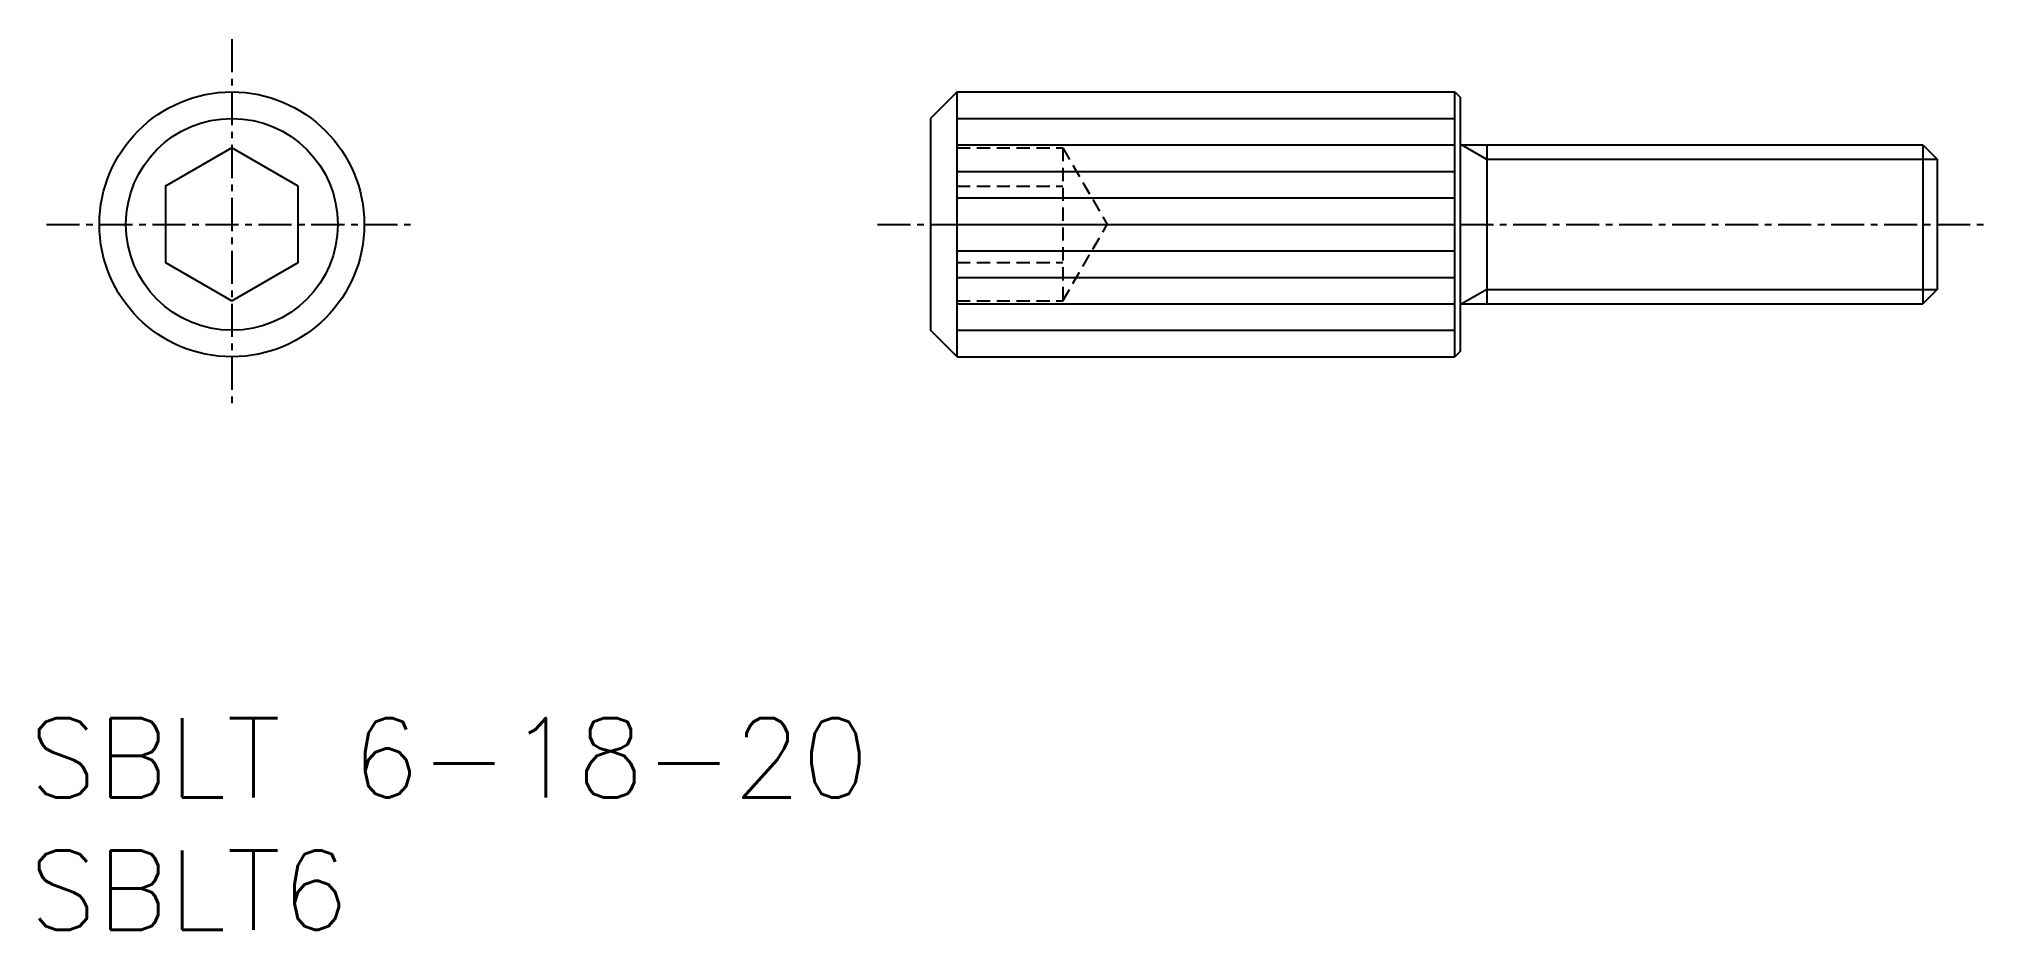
# Model space of a CAD drawing. Extents: x 5.5 to 79.1, y 17.6 to 51.3.
import ezdxf

# ---------------------------------------------------------------- set-up
doc = ezdxf.new("R2010")
doc.units = 0
doc.linetypes.add('CENTER', pattern=[2, 1.25, -0.25, 0.25, -0.25])
doc.linetypes.add('DASHED', pattern=[0.75, 0.5, -0.25])
doc.layers.get('0').update_dxf_attribs({"linetype": 'CONTINUOUS'})
doc.layers.add('CENTER', color=1, linetype='CENTER')
doc.styles.get("Standard").update_dxf_attribs({"font": 'txt.shx', "bigfont": 'extfont.shx'})

msp = doc.modelspace()

# ---------------------------------------------------------------- linework, layer by layer
at = {"color": 7, "linetype": 'CONTINUOUS'}
for p, q in [((40.122, 49.282), (39.122, 48.282)), ((40.122, 39.282), (40.122, 49.282)), ((40.122, 49.282), (58.922, 49.282)), ((58.922, 39.282), (58.922, 49.282)), ((58.922, 49.282), (59.122, 49.082)), ((59.122, 49.082), (59.122, 39.482)), ((39.122, 48.282), (39.122, 40.282)), ((59.122, 47.282), (76.581, 47.282)), ((60.122, 47.282), (60.122, 41.282)), ((76.581, 47.282), (76.581, 41.282)), ((76.581, 47.282), (77.122, 46.74)), ((77.122, 46.74), (77.122, 41.823)), ((59.122, 41.282), (76.581, 41.282)), ((77.122, 41.823), (76.581, 41.282)), ((40.122, 39.282), (39.122, 40.282)), ((40.122, 39.282), (58.922, 39.282)), ((59.122, 39.482), (58.922, 39.282))]:
    msp.add_line(p, q, dxfattribs=at)
at = {"color": 3, "linetype": 'CONTINUOUS'}
for p, q in [((40.122, 48.282), (58.922, 48.282)), ((40.122, 47.282), (58.922, 47.282)), ((60.122, 46.732), (59.171, 47.282)), ((60.122, 46.74), (77.122, 46.74)), ((40.122, 46.282), (58.922, 46.282)), ((40.122, 45.282), (58.922, 45.282)), ((40.122, 44.282), (58.922, 44.282)), ((40.122, 43.282), (58.922, 43.282)), ((40.122, 42.282), (58.922, 42.282)), ((40.122, 41.282), (58.922, 41.282)), ((60.122, 41.823), (59.184, 41.282)), ((60.122, 41.823), (77.122, 41.823)), ((40.122, 40.282), (58.922, 40.282))]:
    msp.add_line(p, q, dxfattribs=at)
at = {"color": 3, "linetype": 'DASHED'}
for p, q in [((40.122, 47.168), (44.122, 47.168)), ((44.122, 47.168), (44.122, 41.395)), ((44.122, 47.168), (45.789, 44.282)), ((40.122, 45.725), (44.122, 45.725)), ((44.122, 41.395), (45.789, 44.282)), ((40.122, 42.838), (44.122, 42.838)), ((40.122, 41.395), (44.122, 41.395))]:
    msp.add_line(p, q, dxfattribs=at)
at = {"color": 7, "linetype": 'CONTINUOUS', "flags": 128}
msp.add_lwpolyline([(15.244, 45.725), (12.744, 47.168), (10.244, 45.725), (10.244, 42.838), (12.744, 41.395), (15.244, 42.838)], close=True, dxfattribs=at)
at = {"color": 7, "linetype": 'CONTINUOUS'}
for radius in [5, 4]:
    msp.add_circle((12.744, 44.282), radius, dxfattribs=at)
at = {"layer": 'CENTER', "color": 1, "linetype": 'CENTER'}
for p, q in [((12.744, 51.282), (12.744, 37.282)), ((5.744, 44.282), (19.744, 44.282)), ((37.122, 44.282), (79.122, 44.282))]:
    msp.add_line(p, q, dxfattribs=at)

# ---------------------------------------------------------------- texts
for s, p in [('SBLT 6-18-20', (5.077, 22.639)), ('SBLT6', (5.077, 17.639))]:
    msp.add_text(s, height=3).set_placement(p)

doc.saveas('drawing.dxf')
